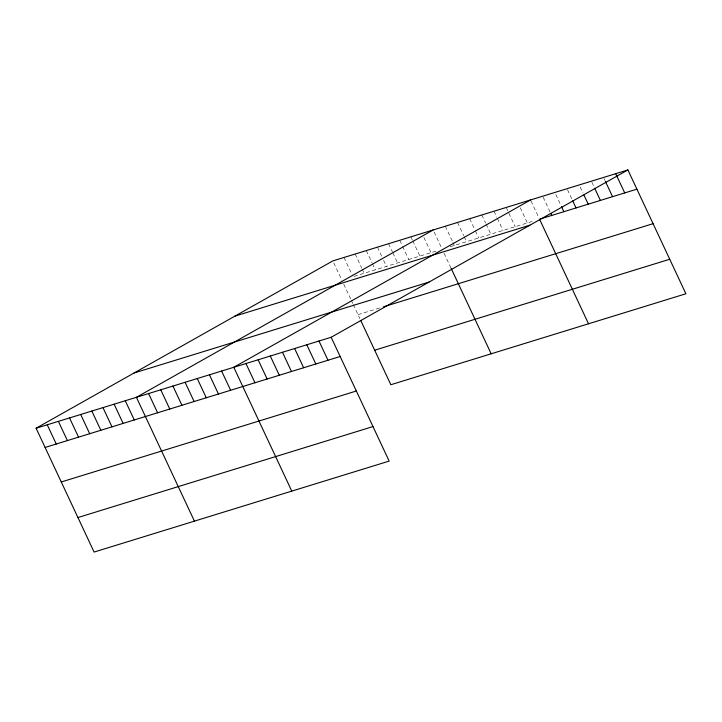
<?xml version="1.0" encoding="UTF-8"?>
<svg xmlns="http://www.w3.org/2000/svg" width="722" height="722" viewBox="0 0 722 722"><rect width="100%" height="100%" fill="white"/><g stroke="black" fill="none" stroke-linecap="round" stroke-linejoin="round"><path stroke-width="0.54" stroke-dasharray="3.61 2.71" d="M354.015 276.382L438.119 250.453M450.284 246.698L534.461 220.751M358.022 314.648L380.313 307.771M604.025 178.46L604.973 180.482M591.859 182.206L594.224 187.269M580.163 186.971L583.006 193.045M567.519 189.715L572.257 199.832M555.823 194.48L561.03 205.608M543.17 197.214L550.281 212.394M531.004 200.969L539.063 218.17M520.255 207.755L527.367 222.936M506.185 207.458L515.192 226.69M494.019 211.212L496.862 217.286M497.332 218.297L503.026 230.444M481.845 214.966L485.635 223.062M486.114 224.073L490.852 234.19M469.679 218.721L474.886 229.849M475.365 230.859L478.686 237.944M457.504 222.466L463.668 235.625M464.138 236.635L466.511 241.699M445.33 226.221L452.441 241.401M452.92 242.412L454.337 245.453M434.112 231.997L441.693 248.188M444.075 253.26L451.205 268.494M423.913 237.457L431.025 252.637M410.872 236.852L412.289 239.885M412.767 240.895L419.879 256.075M399.726 240.282L402.091 245.345M402.569 246.355L408.733 259.514M388.58 243.72L392.371 251.816M392.84 252.826L397.587 262.943M377.435 247.159L381.694 256.265M383.59 260.308L386.441 266.382M366.289 250.597L371.974 262.736M372.444 263.747L375.296 269.82M355.134 254.027L361.776 268.196M362.245 269.207L364.141 273.259M343.988 257.465L352.047 274.667M333.79 262.925L341.849 280.127M343.753 284.188L350.892 299.422M351.361 300.433L352.787 303.475M353.266 304.494L359.872 318.601"/><path stroke-width="1.08" d="M36.1 428.236L331.154 337.273L389.158 461.096L94.104 552.059L36.1 428.236L332.842 260.904L627.896 169.941L685.9 293.764L390.846 384.727L360.801 320.577M433.164 229.975L136.413 397.308L194.426 521.131M530.526 199.958L233.784 367.29L291.787 491.113M331.154 337.273L627.896 169.941M540.552 218.874L636.903 189.164M234.921 316.119L529.966 225.156M134.03 373.012L429.076 282.049M383.355 306.841L653.067 223.685M45.107 447.459L340.152 356.497M374.682 350.206L669.727 259.252M61.28 481.98L356.325 391.017M77.931 517.539L372.985 426.585M615.722 173.695L624.729 192.918M605.451 181.493L612.563 196.673M594.702 188.28L600.388 200.427M583.954 195.066L588.222 204.173M572.726 200.842L576.048 207.927M561.508 206.618L563.873 211.681M550.76 213.405L551.707 215.436M539.533 219.181L588.529 323.781M451.205 268.494L491.168 353.798M318.98 341.028L327.987 360.251M306.805 344.773L315.812 364.005M294.639 348.527L303.646 367.76M282.464 352.282L291.471 371.505M270.299 356.036L279.306 375.26M258.124 359.782L267.131 379.014M245.958 363.536L254.965 382.768M221.609 371.045L230.616 390.268M209.443 374.79L218.45 394.022M197.268 378.545L206.275 397.777M185.103 382.299L194.11 401.522M172.928 386.053L181.935 405.277M160.762 389.799L169.769 409.031M148.588 393.553L157.595 412.785M125.267 400.746L134.274 419.969M114.121 404.176L123.128 423.408M102.975 407.614L111.982 426.846M91.829 411.053L100.836 430.276M80.684 414.491L89.69 433.714M69.538 417.921L78.545 437.153M58.392 421.359L67.399 440.591M47.246 424.798L56.253 444.021"/></g></svg>
